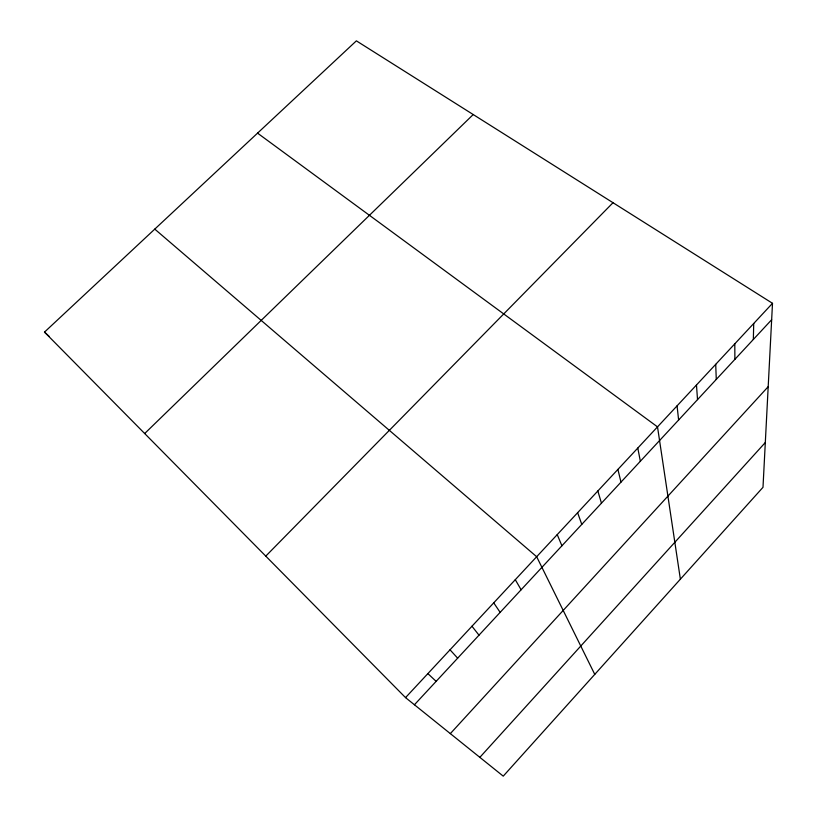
<?xml version="1.0" encoding="UTF-8"?>
<svg xmlns="http://www.w3.org/2000/svg" width="817" height="817" viewBox="0 0 817 817"><rect width="100%" height="100%" fill="white"/><g stroke="black" fill="none" stroke-linecap="round" stroke-linejoin="round"><path stroke-width="1.23" d="M753.345 339.453L753.723 323.491M772.504 303.311L762.996 487.31L503.241 776.15L405.538 697.616L44.496 332.1L356.375 40.85L772.504 303.311L405.538 697.616M479.855 757.349L765.304 442.528M450.33 733.625L768.194 386.676M414.423 704.765L771.657 319.723M265.77 556.122L613.016 202.718M144.68 433.531L473.217 114.543M257.549 133.14L657.511 426.872L680.377 579.182M154.77 229.117L536.667 556.724L594.766 674.382M44.496 332.1L49.04 336.247M427.883 673.606L436.135 681.358M450.024 649.811L457.653 658.165M471.971 626.231L478.997 635.166M493.723 602.854L500.147 612.362M515.292 579.692L521.113 589.762M557.235 534.624L561.922 545.776M577.619 512.708L581.775 524.381M597.85 490.976L601.455 503.17M617.897 469.428L620.981 482.122M637.791 448.063L640.354 461.248M677.068 405.855L678.621 419.999M696.472 385.011L697.524 399.615M715.712 364.331L716.274 379.405M734.8 343.824L734.881 359.347"/></g></svg>
